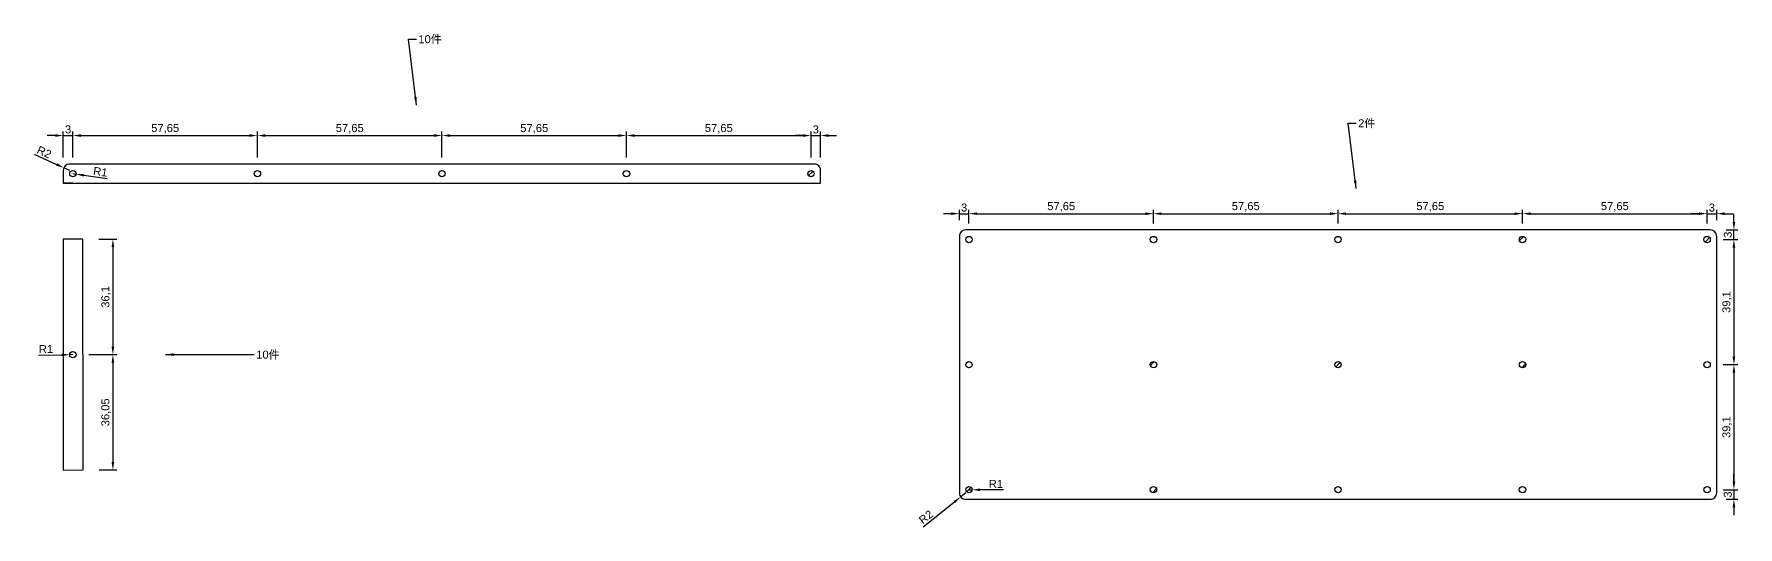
# Model space of a CAD drawing. Header units: millimetres. Extents: x 5 to 828, y 12 to 240.
# Drawn here: x 296 to 828, y 15 to 169 of the extents above; entities that cross this region are included whole.
import ezdxf

# ---------------------------------------------------------------- set-up
doc = ezdxf.new("R2010")
doc.units = ezdxf.units.MM
doc.styles.get("Standard").update_dxf_attribs({"font": 'arial.ttf'})
doc.dimstyles.new('ISO-25', dxfattribs={"dimtxt": 2.5, "dimasz": 2.5, "dimexe": 1.25, "dimexo": 5, "dimtad": 1, "dimtxsty": 'Standard', "dimcen": 2.5, "dimclrd": 3, "dimclre": 3, "dimadec": 0, "dimazin": 0, "dimtfac": 1, "dimtmove": 0, "dimatfit": 3, "dimfxl": 0, "dimarcsym": 0})

# ---------------------------------------------------------------- blocks, each defined once
blk = doc.blocks.new('*D45')
at = {"color": 3, "lineweight": -2}
for p, q in [((304.93, 130.27), (304.93, 138.43)), ((307.93, 130.27), (307.93, 138.43)), ((302.43, 137.18), (299.93, 137.18)), ((304.93, 137.18), (307.93, 137.18)), ((310.43, 137.18), (312.93, 137.18))]:
    blk.add_line(p, q, dxfattribs=at)
at = {"color": 3}
for points in [[(302.43, 137.59), (302.43, 136.76), (304.93, 137.18)], [(310.43, 137.59), (310.43, 136.76), (307.93, 137.18)]]:
    blk.add_solid(points, dxfattribs=at)
at = {"layer": 'Defpoints', "color": 0}
for p in [(307.93, 137.18), (304.93, 125.27), (307.93, 125.27)]:
    blk.add_point(p, dxfattribs=at)
at = {"color": 0, "insert": (306.43, 139.08), "char_height": 2.5, "attachment_point": 5}
blk.add_mtext('3', dxfattribs=at)
blk = doc.blocks.new('*D46')
at = {"color": 3, "lineweight": -2}
for p, q in [((307.93, 130.27), (307.93, 138.43)), ((365.58, 130.27), (365.58, 138.43)), ((310.43, 137.18), (363.08, 137.18))]:
    blk.add_line(p, q, dxfattribs=at)
at = {"color": 3}
for points in [[(310.43, 137.59), (310.43, 136.76), (307.93, 137.18)], [(363.08, 137.59), (363.08, 136.76), (365.58, 137.18)]]:
    blk.add_solid(points, dxfattribs=at)
at = {"layer": 'Defpoints', "color": 0}
for p in [(365.58, 137.18), (307.93, 125.27), (365.58, 125.27)]:
    blk.add_point(p, dxfattribs=at)
at = {"color": 0, "insert": (336.76, 139.3), "char_height": 2.5, "attachment_point": 5}
blk.add_mtext('57,65', dxfattribs=at)
blk = doc.blocks.new('*D47')
at = {"color": 3, "lineweight": -2}
for p, q in [((365.58, 130.27), (365.58, 138.43)), ((423.23, 130.27), (423.23, 138.43)), ((368.08, 137.18), (420.73, 137.18))]:
    blk.add_line(p, q, dxfattribs=at)
at = {"color": 3}
for points in [[(368.08, 137.59), (368.08, 136.76), (365.58, 137.18)], [(420.73, 137.59), (420.73, 136.76), (423.23, 137.18)]]:
    blk.add_solid(points, dxfattribs=at)
at = {"layer": 'Defpoints', "color": 0}
for p in [(423.23, 137.18), (365.58, 125.27), (423.23, 125.27)]:
    blk.add_point(p, dxfattribs=at)
at = {"color": 0, "insert": (394.41, 139.3), "char_height": 2.5, "attachment_point": 5}
blk.add_mtext('57,65', dxfattribs=at)
blk = doc.blocks.new('*D48')
at = {"color": 3, "lineweight": -2}
for p, q in [((423.23, 130.27), (423.23, 138.43)), ((480.88, 130.27), (480.88, 138.43)), ((425.73, 137.18), (478.38, 137.18))]:
    blk.add_line(p, q, dxfattribs=at)
at = {"color": 3}
for points in [[(425.73, 137.59), (425.73, 136.76), (423.23, 137.18)], [(478.38, 137.59), (478.38, 136.76), (480.88, 137.18)]]:
    blk.add_solid(points, dxfattribs=at)
at = {"layer": 'Defpoints', "color": 0}
for p in [(480.88, 137.18), (423.23, 125.27), (480.88, 125.27)]:
    blk.add_point(p, dxfattribs=at)
at = {"color": 0, "insert": (452.06, 139.3), "char_height": 2.5, "attachment_point": 5}
blk.add_mtext('57,65', dxfattribs=at)
blk = doc.blocks.new('*D49')
at = {"color": 3, "lineweight": -2}
for p, q in [((480.88, 130.27), (480.88, 138.43)), ((538.53, 130.27), (538.53, 138.43)), ((483.38, 137.18), (536.03, 137.18))]:
    blk.add_line(p, q, dxfattribs=at)
at = {"color": 3}
for points in [[(483.38, 137.59), (483.38, 136.76), (480.88, 137.18)], [(536.03, 137.59), (536.03, 136.76), (538.53, 137.18)]]:
    blk.add_solid(points, dxfattribs=at)
at = {"layer": 'Defpoints', "color": 0}
for p in [(538.53, 137.18), (480.88, 125.27), (538.53, 125.27)]:
    blk.add_point(p, dxfattribs=at)
at = {"color": 0, "insert": (509.71, 139.3), "char_height": 2.5, "attachment_point": 5}
blk.add_mtext('57,65', dxfattribs=at)
blk = doc.blocks.new('*D50')
at = {"color": 3, "lineweight": -2}
for p, q in [((538.53, 130.27), (538.53, 138.43)), ((541.53, 130.27), (541.53, 138.43)), ((536.03, 137.18), (533.53, 137.18)), ((538.53, 137.18), (541.53, 137.18)), ((544.03, 137.18), (546.53, 137.18))]:
    blk.add_line(p, q, dxfattribs=at)
at = {"color": 3}
for points in [[(536.03, 137.59), (536.03, 136.76), (538.53, 137.18)], [(544.03, 137.59), (544.03, 136.76), (541.53, 137.18)]]:
    blk.add_solid(points, dxfattribs=at)
at = {"layer": 'Defpoints', "color": 0}
for p in [(541.53, 137.18), (538.53, 125.27), (541.53, 125.27)]:
    blk.add_point(p, dxfattribs=at)
at = {"color": 0, "insert": (540.03, 139.08), "char_height": 2.5, "attachment_point": 5}
blk.add_mtext('3', dxfattribs=at)
blk = doc.blocks.new('*D51')
at = {"color": 3, "lineweight": -2}
for p, q in [((316.06, 104.79), (321.67, 104.79)), ((320.42, 102.29), (320.42, 71.19)), ((312.93, 68.69), (321.67, 68.69))]:
    blk.add_line(p, q, dxfattribs=at)
at = {"color": 3}
for points in [[(320.01, 102.29), (320.84, 102.29), (320.42, 104.79)], [(320.01, 71.19), (320.84, 71.19), (320.42, 68.69)]]:
    blk.add_solid(points, dxfattribs=at)
at = {"layer": 'Defpoints', "color": 0}
for p in [(311.06, 104.79), (307.93, 68.69), (320.42, 68.69)]:
    blk.add_point(p, dxfattribs=at)
at = {"color": 0, "insert": (318.3, 86.74), "char_height": 2.5, "attachment_point": 5, "rotation": 90}
blk.add_mtext('36,1', dxfattribs=at)
blk = doc.blocks.new('*D52')
at = {"color": 3, "lineweight": -2}
for p, q in [((312.93, 68.69), (321.67, 68.69)), ((320.42, 66.19), (320.42, 35.14)), ((316.1, 32.64), (321.67, 32.64))]:
    blk.add_line(p, q, dxfattribs=at)
at = {"color": 3}
for points in [[(320.01, 66.19), (320.84, 66.19), (320.42, 68.69)], [(320.01, 35.14), (320.84, 35.14), (320.42, 32.64)]]:
    blk.add_solid(points, dxfattribs=at)
at = {"layer": 'Defpoints', "color": 0}
for p in [(307.93, 68.69), (311.1, 32.64), (320.42, 32.64)]:
    blk.add_point(p, dxfattribs=at)
at = {"color": 0, "insert": (318.3, 50.66), "char_height": 2.5, "attachment_point": 5, "rotation": 90}
blk.add_mtext('36,05', dxfattribs=at)
blk = doc.blocks.new('*D63')
at = {"color": 3, "lineweight": -2}
for p, q in [((582.37, 112.76), (579.87, 112.76)), ((584.87, 110.68), (584.87, 114.01)), ((584.87, 112.76), (587.87, 112.76)), ((587.87, 109.68), (587.87, 114.01)), ((590.37, 112.76), (592.87, 112.76))]:
    blk.add_line(p, q, dxfattribs=at)
at = {"color": 3}
for points in [[(582.37, 113.17), (582.37, 112.34), (584.87, 112.76)], [(590.37, 113.17), (590.37, 112.34), (587.87, 112.76)]]:
    blk.add_solid(points, dxfattribs=at)
at = {"layer": 'Defpoints', "color": 0}
for p in [(587.87, 112.76), (584.87, 105.68), (587.87, 104.68)]:
    blk.add_point(p, dxfattribs=at)
at = {"color": 0, "insert": (586.37, 114.66), "char_height": 2.5, "attachment_point": 5}
blk.add_mtext('3', dxfattribs=at)
blk = doc.blocks.new('*D64')
at = {"color": 3, "lineweight": -2}
for p, q in [((587.87, 109.68), (587.87, 114.01)), ((590.37, 112.76), (643.02, 112.76)), ((645.52, 109.68), (645.52, 114.01))]:
    blk.add_line(p, q, dxfattribs=at)
at = {"color": 3}
for points in [[(590.37, 113.17), (590.37, 112.34), (587.87, 112.76)], [(643.02, 113.17), (643.02, 112.34), (645.52, 112.76)]]:
    blk.add_solid(points, dxfattribs=at)
at = {"layer": 'Defpoints', "color": 0}
for p in [(645.52, 112.76), (587.87, 104.68), (645.52, 104.68)]:
    blk.add_point(p, dxfattribs=at)
at = {"color": 0, "insert": (616.69, 114.89), "char_height": 2.5, "attachment_point": 5}
blk.add_mtext('57,65', dxfattribs=at)
blk = doc.blocks.new('*D65')
at = {"color": 3, "lineweight": -2}
for p, q in [((645.52, 109.68), (645.52, 114.01)), ((648.02, 112.76), (700.67, 112.76)), ((703.17, 109.68), (703.17, 114.01))]:
    blk.add_line(p, q, dxfattribs=at)
at = {"color": 3}
for points in [[(648.02, 113.17), (648.02, 112.34), (645.52, 112.76)], [(700.67, 113.17), (700.67, 112.34), (703.17, 112.76)]]:
    blk.add_solid(points, dxfattribs=at)
at = {"layer": 'Defpoints', "color": 0}
for p in [(703.17, 112.76), (645.52, 104.68), (703.17, 104.68)]:
    blk.add_point(p, dxfattribs=at)
at = {"color": 0, "insert": (674.34, 114.89), "char_height": 2.5, "attachment_point": 5}
blk.add_mtext('57,65', dxfattribs=at)
blk = doc.blocks.new('*D66')
at = {"color": 3, "lineweight": -2}
for p, q in [((703.17, 109.68), (703.17, 114.01)), ((705.67, 112.76), (758.32, 112.76)), ((760.82, 109.68), (760.82, 114.01))]:
    blk.add_line(p, q, dxfattribs=at)
at = {"color": 3}
for points in [[(705.67, 113.17), (705.67, 112.34), (703.17, 112.76)], [(758.32, 113.17), (758.32, 112.34), (760.82, 112.76)]]:
    blk.add_solid(points, dxfattribs=at)
at = {"layer": 'Defpoints', "color": 0}
for p in [(760.82, 112.76), (703.17, 104.68), (760.82, 104.68)]:
    blk.add_point(p, dxfattribs=at)
at = {"color": 0, "insert": (731.99, 114.89), "char_height": 2.5, "attachment_point": 5}
blk.add_mtext('57,65', dxfattribs=at)
blk = doc.blocks.new('*D67')
at = {"color": 3, "lineweight": -2}
for p, q in [((760.82, 109.68), (760.82, 114.01)), ((763.32, 112.76), (815.97, 112.76)), ((818.47, 109.68), (818.47, 114.01))]:
    blk.add_line(p, q, dxfattribs=at)
at = {"color": 3}
for points in [[(763.32, 113.17), (763.32, 112.34), (760.82, 112.76)], [(815.97, 113.17), (815.97, 112.34), (818.47, 112.76)]]:
    blk.add_solid(points, dxfattribs=at)
at = {"layer": 'Defpoints', "color": 0}
for p in [(818.47, 112.76), (760.82, 104.68), (818.47, 104.68)]:
    blk.add_point(p, dxfattribs=at)
at = {"color": 0, "insert": (789.64, 114.89), "char_height": 2.5, "attachment_point": 5}
blk.add_mtext('57,65', dxfattribs=at)
blk = doc.blocks.new('*D68')
at = {"color": 3, "lineweight": -2}
for p, q in [((815.97, 112.76), (813.47, 112.76)), ((818.47, 109.68), (818.47, 114.01)), ((818.47, 112.76), (821.47, 112.76)), ((821.47, 110.68), (821.47, 114.01)), ((823.97, 112.76), (826.47, 112.76))]:
    blk.add_line(p, q, dxfattribs=at)
at = {"color": 3}
for points in [[(815.97, 113.17), (815.97, 112.34), (818.47, 112.76)], [(823.97, 113.17), (823.97, 112.34), (821.47, 112.76)]]:
    blk.add_solid(points, dxfattribs=at)
at = {"layer": 'Defpoints', "color": 0}
for p in [(821.47, 112.76), (818.47, 104.68), (821.47, 105.68)]:
    blk.add_point(p, dxfattribs=at)
at = {"color": 0, "insert": (819.97, 114.66), "char_height": 2.5, "attachment_point": 5}
blk.add_mtext('3', dxfattribs=at)
blk = doc.blocks.new('*D69')
at = {"color": 3, "lineweight": -2}
for p, q in [((826.86, 110.18), (826.86, 112.68)), ((824.47, 107.68), (828.11, 107.68)), ((826.86, 104.68), (826.86, 107.68)), ((823.47, 104.68), (828.11, 104.68)), ((826.86, 102.18), (826.86, 99.68))]:
    blk.add_line(p, q, dxfattribs=at)
at = {"color": 3}
for points in [[(826.44, 110.18), (827.27, 110.18), (826.86, 107.68)], [(826.44, 102.18), (827.27, 102.18), (826.86, 104.68)]]:
    blk.add_solid(points, dxfattribs=at)
at = {"layer": 'Defpoints', "color": 0}
for p in [(819.47, 107.68), (826.86, 107.68), (818.47, 104.68)]:
    blk.add_point(p, dxfattribs=at)
at = {"color": 0, "insert": (824.95, 106.18), "char_height": 2.5, "attachment_point": 5, "rotation": 90}
blk.add_mtext('3', dxfattribs=at)
blk = doc.blocks.new('*D70')
at = {"color": 3, "lineweight": -2}
for p, q in [((823.47, 104.68), (828.11, 104.68)), ((826.86, 102.18), (826.86, 68.08)), ((823.47, 65.58), (828.11, 65.58))]:
    blk.add_line(p, q, dxfattribs=at)
at = {"color": 3}
for points in [[(826.44, 102.18), (827.27, 102.18), (826.86, 104.68)], [(826.44, 68.08), (827.27, 68.08), (826.86, 65.58)]]:
    blk.add_solid(points, dxfattribs=at)
at = {"layer": 'Defpoints', "color": 0}
for p in [(818.47, 104.68), (818.47, 65.58), (826.86, 65.58)]:
    blk.add_point(p, dxfattribs=at)
at = {"color": 0, "insert": (824.73, 85.13), "char_height": 2.5, "attachment_point": 5, "rotation": 90}
blk.add_mtext('39,1', dxfattribs=at)
blk = doc.blocks.new('*D71')
at = {"color": 3, "lineweight": -2}
for p, q in [((823.47, 65.58), (828.11, 65.58)), ((826.86, 63.08), (826.86, 28.98)), ((823.47, 26.48), (828.11, 26.48))]:
    blk.add_line(p, q, dxfattribs=at)
at = {"color": 3}
for points in [[(826.44, 63.08), (827.27, 63.08), (826.86, 65.58)], [(826.44, 28.98), (827.27, 28.98), (826.86, 26.48)]]:
    blk.add_solid(points, dxfattribs=at)
at = {"layer": 'Defpoints', "color": 0}
for p in [(818.47, 65.58), (818.47, 26.48), (826.86, 26.48)]:
    blk.add_point(p, dxfattribs=at)
at = {"color": 0, "insert": (824.73, 46.03), "char_height": 2.5, "attachment_point": 5, "rotation": 90}
blk.add_mtext('39,1', dxfattribs=at)
blk = doc.blocks.new('*D72')
at = {"color": 3, "lineweight": -2}
for p, q in [((826.86, 28.98), (826.86, 31.48)), ((823.47, 26.48), (828.11, 26.48)), ((824.47, 23.48), (828.11, 23.48)), ((826.86, 26.48), (826.86, 23.48)), ((826.86, 20.98), (826.86, 18.48))]:
    blk.add_line(p, q, dxfattribs=at)
at = {"color": 3}
for points in [[(826.44, 28.98), (827.27, 28.98), (826.86, 26.48)], [(826.44, 20.98), (827.27, 20.98), (826.86, 23.48)]]:
    blk.add_solid(points, dxfattribs=at)
at = {"layer": 'Defpoints', "color": 0}
for p in [(818.47, 26.48), (819.47, 23.48), (826.86, 23.48)]:
    blk.add_point(p, dxfattribs=at)
at = {"color": 0, "insert": (824.95, 24.98), "char_height": 2.5, "attachment_point": 5, "rotation": 90}
blk.add_mtext('3', dxfattribs=at)
blk = doc.blocks.new('*D142')
at = {"color": 3, "lineweight": -2}
for p, q in [((573.55, 14.84), (583.35, 22.67)), ((586.87, 25.48), (585.31, 24.23))]:
    blk.add_line(p, q, dxfattribs=at)
at = {"color": 3}
blk.add_solid([(583.09, 22.99), (583.61, 22.34), (585.31, 24.23)], dxfattribs=at)
at = {"layer": 'Defpoints', "color": 0}
for p in [(585.31, 24.23), (586.87, 25.48)]:
    blk.add_point(p, dxfattribs=at)
at = {"color": 0, "insert": (574.43, 17.95), "char_height": 2.5, "attachment_point": 5, "rotation": 38.6109}
blk.add_mtext('R2', dxfattribs=at)
blk = doc.blocks.new('*D144')
at = {"color": 3, "lineweight": -2}
for p, q in [((307.93, 125.27), (308.92, 125.12)), ((318.61, 123.65), (311.39, 124.74))]:
    blk.add_line(p, q, dxfattribs=at)
at = {"color": 3}
blk.add_solid([(311.46, 125.15), (311.33, 124.33), (308.92, 125.12)], dxfattribs=at)
at = {"layer": 'Defpoints', "color": 0}
for p in [(307.93, 125.27), (308.92, 125.12)]:
    blk.add_point(p, dxfattribs=at)
at = {"color": 0, "insert": (316.52, 125.86), "char_height": 2.5, "attachment_point": 5, "rotation": 351.3564}
blk.add_mtext('R1', dxfattribs=at)
blk = doc.blocks.new('*D145')
at = {"color": 3, "lineweight": -2}
for p, q in [((297.14, 68.53), (304.43, 68.64)), ((307.93, 68.69), (306.93, 68.67))]:
    blk.add_line(p, q, dxfattribs=at)
at = {"color": 3}
blk.add_solid([(304.43, 69.05), (304.44, 68.22), (306.93, 68.67)], dxfattribs=at)
at = {"layer": 'Defpoints', "color": 0}
for p in [(306.93, 68.67), (307.93, 68.69)]:
    blk.add_point(p, dxfattribs=at)
at = {"color": 0, "insert": (299.51, 70.45), "char_height": 2.5, "attachment_point": 5, "rotation": 0.8102}
blk.add_mtext('R1', dxfattribs=at)
blk = doc.blocks.new('*D146')
at = {"color": 3, "lineweight": -2}
for p, q in [((587.87, 26.48), (588.87, 26.47)), ((598.67, 26.4), (591.37, 26.45))]:
    blk.add_line(p, q, dxfattribs=at)
at = {"color": 3}
blk.add_solid([(591.37, 26.87), (591.37, 26.03), (588.87, 26.47)], dxfattribs=at)
at = {"layer": 'Defpoints', "color": 0}
for p in [(587.87, 26.48), (588.87, 26.47)]:
    blk.add_point(p, dxfattribs=at)
at = {"color": 0, "insert": (596.28, 28.3), "char_height": 2.5, "attachment_point": 5, "rotation": 359.5882}
blk.add_mtext('R1', dxfattribs=at)
blk = doc.blocks.new('*D148')
at = {"color": 3, "lineweight": -2}
for p, q in [((295.8, 131.39), (302.85, 128.15)), ((306.93, 126.27), (305.12, 127.1))]:
    blk.add_line(p, q, dxfattribs=at)
at = {"color": 3}
blk.add_solid([(303.02, 128.53), (302.67, 127.77), (305.12, 127.1)], dxfattribs=at)
at = {"layer": 'Defpoints', "color": 0}
for p in [(305.12, 127.1), (306.93, 126.27)]:
    blk.add_point(p, dxfattribs=at)
at = {"color": 0, "insert": (298.97, 132), "char_height": 2.5, "attachment_point": 5, "rotation": 335.3046}
blk.add_mtext('R2', dxfattribs=at)

msp = doc.modelspace()

# ---------------------------------------------------------------- hatches: boundary and pattern name
h = msp.add_hatch()
h.set_pattern_fill('ANSI31', color=2)
edge = h.paths.add_edge_path()
edge.add_arc((307.934, 125.268), 1, 0, 360)
edge = h.paths.add_edge_path()
edge.add_arc((365.584, 125.268), 1, 0, 360)
edge = h.paths.add_edge_path()
edge.add_arc((423.234, 125.268), 1, 0, 360)
edge = h.paths.add_edge_path()
edge.add_arc((538.534, 125.268), 1, 0, 360)
edge = h.paths.add_edge_path()
edge.add_arc((307.934, 68.686), 1, 0, 360)
edge = h.paths.add_edge_path()
edge.add_arc((587.87, 104.675), 1, 0, 360)
edge = h.paths.add_edge_path()
edge.add_arc((645.519, 104.675), 1, 0, 360)
edge = h.paths.add_edge_path()
edge.add_arc((703.169, 104.675), 1, 0, 360)
edge = h.paths.add_edge_path()
edge.add_arc((760.819, 104.675), 1, 0, 360)
edge = h.paths.add_edge_path()
edge.add_arc((818.469, 104.675), 1, 0, 360)
edge = h.paths.add_edge_path()
edge.add_arc((818.469, 65.575), 1, 0, 360)
edge = h.paths.add_edge_path()
edge.add_arc((818.469, 26.475), 1, 0, 360)
edge = h.paths.add_edge_path()
edge.add_arc((645.519, 65.575), 1, 0, 360)
edge = h.paths.add_edge_path()
edge.add_arc((760.819, 65.575), 1, 0, 360)
edge = h.paths.add_edge_path()
edge.add_arc((703.169, 65.575), 1, 0, 360)
edge = h.paths.add_edge_path()
edge.add_arc((645.511, 26.475), 1, 0, 360)
edge = h.paths.add_edge_path()
edge.add_arc((760.811, 26.475), 1, 0, 360)
edge = h.paths.add_edge_path()
edge.add_arc((587.87, 65.575), 1, 0, 360)
edge = h.paths.add_edge_path()
edge.add_arc((703.169, 26.475), 1, 0, 360)
edge = h.paths.add_edge_path()
edge.add_arc((587.87, 26.475), 1, 0, 360)

# ---------------------------------------------------------------- linework, layer by layer
for points in [[(307.934, 122.268), (304.934, 122.268), (541.534, 122.268), (541.534, 124.268), (541.534, 126.268, 0.4142136), (539.534, 128.268), (306.934, 128.268, 0.4142136), (304.934, 126.268), (304.934, 124.268)], [(584.87, 103.675), (584.87, 103.675), (584.87, 25.475, 0.4142136), (586.87, 23.475), (819.469, 23.475, 0.4142136), (821.469, 25.475), (821.469, 103.675), (821.469, 105.675, 0.4142136), (819.469, 107.675), (586.87, 107.675, 0.4142136), (584.87, 105.675), (584.87, 103.675)]]:
    msp.add_lwpolyline(points, format="xyb")
for points in [[(304.934, 124.268), (304.934, 124.268), (304.934, 122.268)], [(311.104, 32.635), (311.055, 104.786), (304.934, 104.786), (304.934, 32.635), (311.104, 32.639)]]:
    msp.add_lwpolyline(points)
for centre in [(307.934, 125.268), (365.584, 125.268), (423.234, 125.268), (480.884, 125.268), (538.534, 125.268), (587.87, 104.675), (645.519, 104.675), (703.169, 104.675), (760.819, 104.675), (818.469, 104.675), (307.934, 68.686), (587.87, 65.575), (645.519, 65.575), (703.169, 65.575), (760.819, 65.575), (818.469, 65.575), (587.87, 26.475), (645.511, 26.475), (703.169, 26.475), (760.811, 26.475), (818.469, 26.475)]:
    msp.add_circle(centre, 1)

# ---------------------------------------------------------------- texts
at = {"char_height": 2.5, "attachment_point": 1}
for s, insert in [('10{\\fSimSun|b0|i0|c134|p2;件}', (415.856, 168.55)), ('2{\\fSimSun|b0|i0|c134|p2;件}', (709.44, 142.259)), ('10{\\fSimSun|b0|i0|c134|p2;件}', (365.196, 69.949))]:
    msp.add_mtext(s, dxfattribs=dict(at, insert=insert))

# ---------------------------------------------------------------- dimensions: what is measured, and where the dimension line sits
for base, p1, p2, picture, middle in [((307.934, 137.177), (304.934, 125.268), (307.934, 125.268), '*D45', (306.434, 139.08)), ((587.87, 112.758), (584.87, 105.675), (587.87, 104.675), '*D63', (586.37, 114.66))]:
    dim = msp.add_linear_dim(base=base, p1=p1, p2=p2, dimstyle='ISO-25')
    dim.commit()
    dim.dimension.update_dxf_attribs({"geometry": picture, "text_midpoint": middle})
for base, p1, p2, picture, middle in [((365.584, 137.177), (307.934, 125.268), (365.584, 125.268), '*D46', (336.759, 139.305)), ((423.234, 137.177), (365.584, 125.268), (423.234, 125.268), '*D47', (394.409, 139.305)), ((480.884, 137.177), (423.234, 125.268), (480.884, 125.268), '*D48', (452.059, 139.305)), ((538.534, 137.177), (480.884, 125.268), (538.534, 125.268), '*D49', (509.709, 139.305)), ((541.534, 137.177), (538.534, 125.268), (541.534, 125.268), '*D50', (540.034, 139.08)), ((645.519, 112.758), (587.87, 104.675), (645.519, 104.675), '*D64', (616.694, 114.885)), ((703.169, 112.758), (645.519, 104.675), (703.169, 104.675), '*D65', (674.344, 114.885)), ((760.819, 112.758), (703.169, 104.675), (760.819, 104.675), '*D66', (731.994, 114.885)), ((818.469, 112.758), (760.819, 104.675), (818.469, 104.675), '*D67', (789.644, 114.885)), ((821.469, 112.758), (818.469, 104.675), (821.469, 105.675), '*D68', (819.969, 114.66))]:
    dim = msp.add_linear_dim(base=base, p1=p1, p2=p2, dimstyle='ISO-25', override={"dimtmove": 1})
    dim.commit()
    dim.dimension.update_dxf_attribs({"geometry": picture, "text_midpoint": middle})
for center, mpoint, picture, middle in [((306.934, 126.268), (305.117, 127.104), '*D148', (298.972, 131.999)), ((307.934, 125.268), (308.922, 125.118), '*D144', (316.52, 125.865)), ((307.934, 68.686), (306.934, 68.672), '*D145', (299.508, 70.447)), ((587.87, 26.475), (588.869, 26.468), '*D146', (596.282, 28.295))]:
    dim = msp.add_radius_dim(center=center, mpoint=mpoint, dimstyle='ISO-25')
    dim.commit()
    dim.dimension.update_dxf_attribs({"geometry": picture, "text_midpoint": middle})
for base, p1, p2, picture, middle in [((826.855, 107.675), (818.469, 104.675), (819.469, 107.675), '*D69', (824.953, 106.175)), ((320.423, 68.686), (311.055, 104.786), (307.934, 68.686), '*D51', (318.296, 86.736))]:
    dim = msp.add_linear_dim(base=base, p1=p1, p2=p2, angle=90, dimstyle='ISO-25')
    dim.commit()
    dim.dimension.update_dxf_attribs({"geometry": picture, "text_midpoint": middle})
for base, p1, p2, picture, middle in [((826.855, 65.575), (818.469, 104.675), (818.469, 65.575), '*D70', (824.728, 85.125)), ((320.423, 32.635), (307.934, 68.686), (311.104, 32.635), '*D52', (318.296, 50.66)), ((826.855, 26.475), (818.469, 65.575), (818.469, 26.475), '*D71', (824.728, 46.025)), ((826.855, 23.475), (818.469, 26.475), (819.469, 23.475), '*D72', (824.953, 24.975))]:
    dim = msp.add_linear_dim(base=base, p1=p1, p2=p2, angle=90, dimstyle='ISO-25', override={"dimtmove": 1})
    dim.commit()
    dim.dimension.update_dxf_attribs({"geometry": picture, "text_midpoint": middle})
dim = msp.add_radius_dim(center=(586.87, 25.475), mpoint=(585.307, 24.227), dimstyle='ISO-25')
dim.commit()
dim.dimension.update_dxf_attribs({"geometry": '*D142', "text_midpoint": (575.603, 16.478), "dimtype": 164})

# ---------------------------------------------------------------- leaders
at = {"annotation_type": 0, "has_hookline": 1, "hookline_direction": 0}
for points, text_width in [([(415.231, 146.703), (412.731, 167.3), (415.231, 167.3)], 6.926), ([(708.815, 120.601), (706.315, 141.009), (708.815, 141.009)], 5.262), ([(336.885, 68.699), (364.571, 68.699)], 6.926)]:
    msp.add_leader(points, dimstyle='ISO-25', override={"dimgap": 0.625, "dimtad": 0}, dxfattribs=dict(at, text_width=text_width))

doc.saveas('drawing.dxf')
